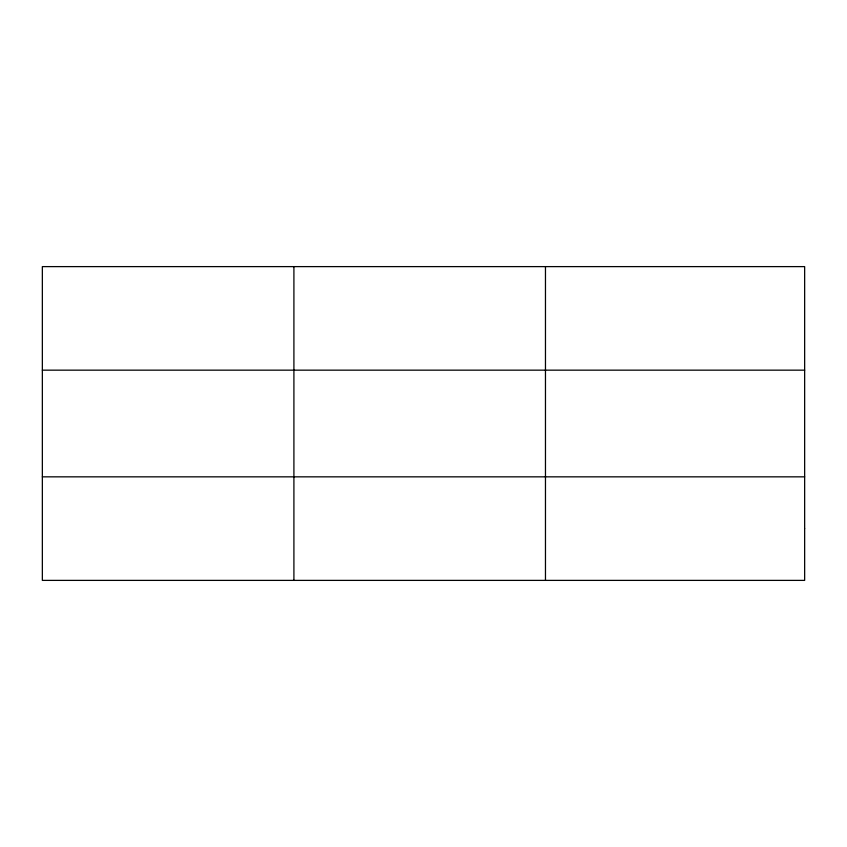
<?xml version="1.0" encoding="UTF-8"?>
<svg xmlns="http://www.w3.org/2000/svg" width="847" height="847" viewBox="0 0 847 847"><rect width="100%" height="100%" fill="white"/><g stroke="black" fill="none" stroke-linecap="round" stroke-linejoin="round"><path stroke-width="1.27" d="M293.909 580.386L293.909 266.614M545.468 580.386L545.468 266.614M42.35 370.16L804.65 370.16M42.35 476.84L804.65 476.84M804.65 528.613L804.65 580.386L42.35 580.386L42.35 266.614L804.65 266.614L804.65 528.613"/></g></svg>
